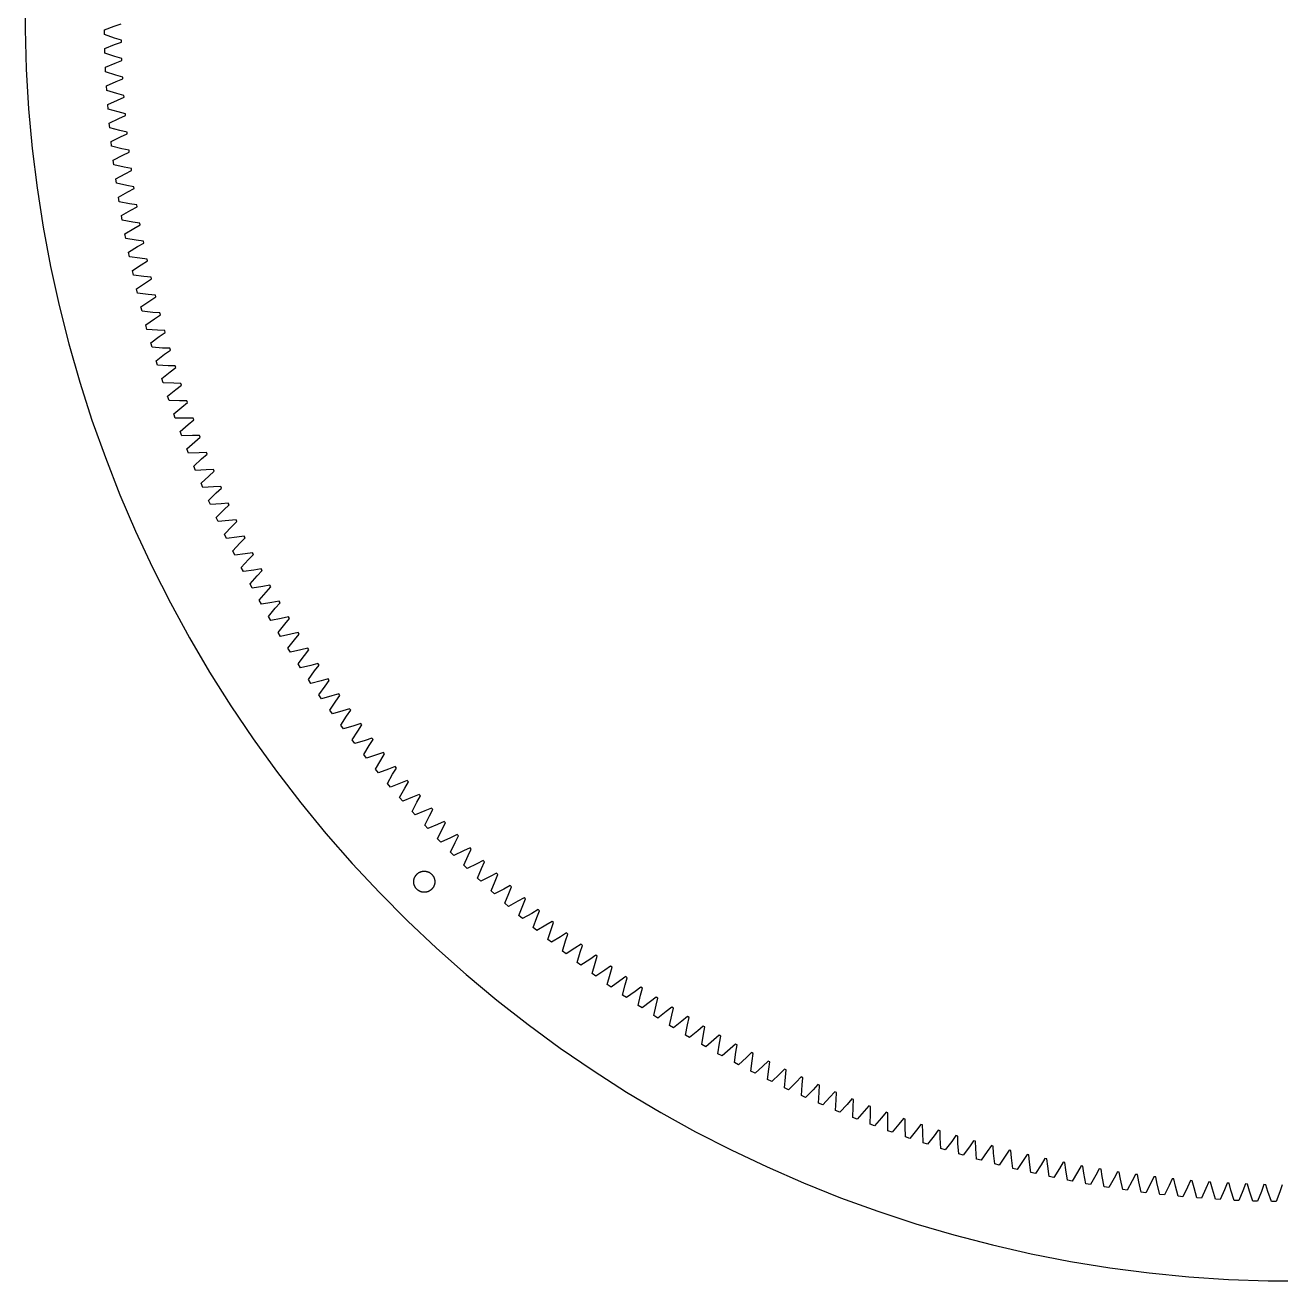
# Model space of a CAD drawing. Header units: metres. Extents: x -240 to 240, y -240 to 240.
# Drawn here: x -240 to -2.2, y -240 to -2.2 of the extents above; entities that cross this region are included whole.
import ezdxf

# ---------------------------------------------------------------- set-up
doc = ezdxf.new("R2010")
doc.units = ezdxf.units.M

msp = doc.modelspace()

# ---------------------------------------------------------------- linework, layer by layer
for p, q in [((-239.961, 4.56647), (-239.986, -2.97313)), ((-224.984, -3.09451), (-223.109, -2.37686)), ((-223.109, -2.37686), (-221.817, -1.91997)), ((-239.986, -2.97313), (-239.775, -10.5098)), ((-224.97, -3.97388), (-224.984, -3.09451)), ((-223.074, -4.63229), (-224.97, -3.97388)), ((-221.755, -5.05247), (-223.074, -4.63229)), ((-224.907, -6.62801), (-223.044, -5.88103)), ((-224.88, -7.50705), (-224.907, -6.62801)), ((-223.044, -5.88103), (-221.745, -5.39859)), ((-221.745, -5.39859), (-221.755, -5.05247)), ((-222.973, -8.13562), (-224.88, -7.50705)), ((-224.775, -10.1599), (-222.924, -9.38373)), ((-221.657, -8.53235), (-222.973, -8.13562)), ((-222.924, -9.38373), (-221.647, -8.88646)), ((-221.647, -8.88646), (-221.657, -8.53235)), ((-239.775, -10.5098), (-239.326, -18.0361)), ((-224.734, -11.0384), (-224.775, -10.1599)), ((-222.818, -11.6369), (-224.734, -11.0384)), ((-221.487, -12.0155), (-222.818, -11.6369)), ((-224.588, -13.6893), (-222.749, -12.8841)), ((-224.533, -14.567), (-224.588, -13.6893)), ((-222.749, -12.8841), (-221.466, -12.3611)), ((-221.466, -12.3611), (-221.487, -12.0155)), ((-222.608, -15.1354), (-224.533, -14.567)), ((-224.345, -17.2153), (-222.52, -16.3813)), ((-221.28, -15.4906), (-222.608, -15.1354)), ((-222.52, -16.3813), (-221.259, -15.8442)), ((-221.259, -15.8442), (-221.28, -15.4906)), ((-239.326, -18.0361), (-238.642, -25.5447)), ((-224.276, -18.092), (-224.345, -17.2153)), ((-222.343, -18.6301), (-224.276, -18.092)), ((-221, -18.9666), (-222.343, -18.6301)), ((-220.969, -19.3115), (-221, -18.9666)), ((-224.047, -20.737), (-222.235, -19.8745)), ((-223.965, -21.6126), (-224.047, -20.737)), ((-222.235, -19.8745), (-220.969, -19.3115)), ((-222.023, -22.1202), (-223.965, -21.6126)), ((-223.694, -24.2536), (-221.895, -23.3627)), ((-220.684, -22.4335), (-222.023, -22.1202)), ((-221.895, -23.3627), (-220.652, -22.7863)), ((-220.652, -22.7863), (-220.684, -22.4335)), ((-238.642, -25.5447), (-237.721, -33.028)), ((-223.597, -25.1278), (-223.694, -24.2536)), ((-221.648, -25.6048), (-223.597, -25.1278)), ((-220.296, -25.8991), (-221.648, -25.6048)), ((-220.253, -26.2427), (-220.296, -25.8991)), ((-223.285, -27.7643), (-221.501, -26.8452)), ((-223.175, -28.6368), (-223.285, -27.7643)), ((-221.501, -26.8452), (-220.253, -26.2427)), ((-221.218, -29.0832), (-223.175, -28.6368)), ((-222.822, -31.268), (-221.052, -30.3211)), ((-219.871, -29.3543), (-221.218, -29.0832)), ((-221.052, -30.3211), (-219.827, -29.7059)), ((-219.827, -29.7059), (-219.871, -29.3543)), ((-237.721, -33.028), (-236.567, -40.4787)), ((-222.698, -32.1387), (-222.822, -31.268)), ((-220.734, -32.5543), (-222.698, -32.1387)), ((-219.373, -32.8059), (-220.734, -32.5543)), ((-220.548, -33.7895), (-219.32, -33.1481)), ((-219.32, -33.1481), (-219.373, -32.8059)), ((-222.303, -34.7641), (-220.548, -33.7895)), ((-222.165, -35.6328), (-222.303, -34.7641)), ((-220.196, -36.0174), (-222.165, -35.6328)), ((-221.73, -38.2516), (-219.99, -37.2496)), ((-218.84, -36.2461), (-220.196, -36.0174)), ((-219.99, -37.2496), (-218.786, -36.5962)), ((-218.786, -36.5962), (-218.84, -36.2461)), ((-221.578, -39.118), (-221.73, -38.2516)), ((-219.603, -39.4717), (-221.578, -39.118)), ((-218.235, -39.6804), (-219.603, -39.4717)), ((-219.378, -40.7004), (-218.171, -40.0208)), ((-218.171, -40.0208), (-218.235, -39.6804)), ((-236.567, -40.4787), (-235.179, -47.8895)), ((-221.101, -41.7297), (-219.378, -40.7004)), ((-220.937, -42.5936), (-221.101, -41.7297)), ((-218.956, -42.9162), (-220.937, -42.5936)), ((-220.419, -45.1974), (-218.712, -44.1413)), ((-217.594, -43.1022), (-218.956, -42.9162)), ((-218.712, -44.1413), (-217.528, -43.4504)), ((-217.528, -43.4504), (-217.594, -43.1022)), ((-220.24, -46.0586), (-220.419, -45.1974)), ((-218.254, -46.3501), (-220.24, -46.0586)), ((-216.881, -46.5158), (-218.254, -46.3501)), ((-217.992, -47.5712), (-216.806, -46.8539)), ((-216.806, -46.8539), (-216.881, -46.5158)), ((-235.179, -47.8895), (-233.558, -55.253)), ((-219.682, -48.654), (-217.992, -47.5712)), ((-219.49, -49.5123), (-219.682, -48.654)), ((-217.499, -49.7726), (-219.49, -49.5123)), ((-216.132, -49.9157), (-217.499, -49.7726)), ((-216.056, -50.2617), (-216.132, -49.9157)), ((-218.89, -52.0986), (-217.217, -50.9894)), ((-218.685, -52.9538), (-218.89, -52.0986)), ((-217.217, -50.9894), (-216.056, -50.2617)), ((-216.691, -53.1827), (-218.685, -52.9538)), ((-218.045, -55.5304), (-216.39, -54.395)), ((-215.312, -53.3052), (-216.691, -53.1827)), ((-216.39, -54.395), (-215.227, -53.6409)), ((-215.227, -53.6409), (-215.312, -53.3052)), ((-233.558, -55.253), (-231.707, -62.562)), ((-217.826, -56.3822), (-218.045, -55.5304)), ((-215.829, -56.5798), (-217.826, -56.3822)), ((-214.458, -56.6799), (-215.829, -56.5798)), ((-215.509, -57.7872), (-214.371, -57.0233)), ((-214.371, -57.0233), (-214.458, -56.6799)), ((-217.146, -58.9484), (-215.509, -57.7872)), ((-216.914, -59.7968), (-217.146, -58.9484)), ((-214.913, -59.9629), (-216.914, -59.7968)), ((-216.193, -62.352), (-214.574, -61.1651)), ((-213.532, -60.0421), (-214.913, -59.9629)), ((-214.574, -61.1651), (-213.436, -60.3749)), ((-213.436, -60.3749), (-213.532, -60.0421)), ((-231.707, -62.562), (-229.628, -69.8092)), ((-215.948, -63.1965), (-216.193, -62.352)), ((-213.945, -63.3312), (-215.948, -63.1965)), ((-212.572, -63.3883), (-213.945, -63.3312)), ((-213.587, -64.528), (-212.474, -63.7288)), ((-212.474, -63.7288), (-212.572, -63.3883)), ((-215.187, -65.7401), (-213.587, -64.528)), ((-214.928, -66.5807), (-215.187, -65.7401)), ((-212.924, -66.6839), (-214.928, -66.5807)), ((-214.128, -69.112), (-212.547, -67.8749)), ((-211.541, -66.7196), (-212.924, -66.6839)), ((-212.547, -67.8749), (-211.435, -67.0493)), ((-211.435, -67.0493), (-211.541, -66.7196)), ((-229.628, -69.8092), (-227.322, -76.9875)), ((-213.856, -69.9484), (-214.128, -69.112)), ((-211.85, -70.0202), (-213.856, -69.9484)), ((-213.016, -72.4668), (-211.455, -71.205)), ((-210.476, -70.034), (-211.85, -70.0202)), ((-211.455, -71.205), (-210.367, -70.3713)), ((-210.367, -70.3713), (-210.476, -70.034)), ((-212.731, -73.2989), (-213.016, -72.4668)), ((-210.724, -73.3391), (-212.731, -73.2989)), ((-209.34, -73.3313), (-210.724, -73.3391)), ((-210.31, -74.5176), (-209.224, -73.6575)), ((-209.224, -73.6575), (-209.34, -73.3313)), ((-211.851, -75.8038), (-210.31, -74.5176)), ((-211.553, -76.6313), (-211.851, -75.8038)), ((-227.322, -76.9875), (-224.792, -84.0899)), ((-209.546, -76.64), (-211.553, -76.6313)), ((-210.635, -79.1221), (-209.114, -77.8119)), ((-208.172, -76.6107), (-209.546, -76.64)), ((-209.114, -77.8119), (-208.053, -76.9444)), ((-208.053, -76.9444), (-208.172, -76.6107)), ((-210.324, -79.9447), (-210.635, -79.1221)), ((-208.317, -79.922), (-210.324, -79.9447)), ((-206.934, -79.8707), (-208.317, -79.922)), ((-207.866, -81.0869), (-206.807, -80.1931)), ((-206.807, -80.1931), (-206.934, -79.8707)), ((-209.366, -82.4208), (-207.866, -81.0869)), ((-209.042, -83.2385), (-209.366, -82.4208)), ((-207.036, -83.1842), (-209.042, -83.2385)), ((-205.663, -83.1117), (-207.036, -83.1842)), ((-205.534, -83.4415), (-205.663, -83.1117)), ((-224.792, -84.0899), (-222.039, -91.1093)), ((-208.045, -85.6992), (-206.567, -84.3419)), ((-206.567, -84.3419), (-205.534, -83.4415)), ((-207.709, -86.5117), (-208.045, -85.6992)), ((-205.703, -86.4259), (-207.709, -86.5117)), ((-206.674, -88.9565), (-205.216, -87.5761)), ((-204.323, -86.3312), (-205.703, -86.4259)), ((-205.216, -87.5761), (-204.186, -86.6494)), ((-204.186, -86.6494), (-204.323, -86.3312)), ((-206.324, -89.7636), (-206.674, -88.9565)), ((-204.32, -89.6463), (-206.324, -89.7636)), ((-202.951, -89.5307), (-204.32, -89.6463)), ((-203.815, -90.7887), (-202.811, -89.8563)), ((-202.811, -89.8563), (-202.951, -89.5307)), ((-222.039, -91.1093), (-219.068, -98.0387)), ((-205.251, -92.1918), (-203.815, -90.7887)), ((-204.889, -92.9933), (-205.251, -92.1918)), ((-201.51, -92.7066), (-202.887, -92.8446)), ((-201.364, -93.0203), (-201.51, -92.7066)), ((-202.887, -92.8446), (-204.889, -92.9933)), ((-203.777, -95.4043), (-202.364, -93.9789)), ((-202.364, -93.9789), (-201.364, -93.0203)), ((-203.403, -96.2001), (-203.777, -95.4043)), ((-201.404, -96.0199), (-203.403, -96.2001)), ((-202.254, -98.5934), (-200.863, -97.1459)), ((-200.038, -95.8614), (-201.404, -96.0199)), ((-200.863, -97.1459), (-199.889, -96.1824)), ((-199.889, -96.1824), (-200.038, -95.8614)), ((-219.068, -98.0387), (-215.88, -104.871)), ((-201.867, -99.3832), (-202.254, -98.5934)), ((-199.871, -99.1716), (-201.867, -99.3832)), ((-198.499, -98.9904), (-199.871, -99.1716)), ((-199.312, -100.289), (-198.343, -99.2994)), ((-198.343, -99.2994), (-198.499, -98.9904)), ((-200.68, -101.758), (-199.312, -100.289)), ((-200.281, -102.542), (-200.68, -101.758)), ((-196.929, -102.097), (-198.288, -102.299)), ((-196.769, -102.414), (-196.929, -102.097)), ((-198.288, -102.299), (-200.281, -102.542)), ((-199.057, -104.898), (-197.713, -103.407)), ((-197.713, -103.407), (-196.769, -102.414)), ((-215.88, -104.871), (-212.48, -111.601)), ((-198.645, -105.675), (-199.057, -104.898)), ((-196.657, -105.401), (-198.645, -105.675)), ((-197.385, -108.011), (-196.064, -106.5)), ((-195.292, -105.177), (-196.657, -105.401)), ((-196.064, -106.5), (-195.126, -105.481)), ((-195.126, -105.481), (-195.292, -105.177)), ((-196.961, -108.782), (-197.385, -108.011)), ((-194.977, -108.477), (-196.961, -108.782)), ((-193.625, -108.233), (-194.977, -108.477)), ((-194.367, -109.566), (-193.455, -108.544)), ((-193.455, -108.544), (-193.625, -108.233)), ((-212.48, -111.601), (-208.869, -118.22)), ((-195.664, -111.098), (-194.367, -109.566)), ((-195.228, -111.862), (-195.664, -111.098)), ((-193.249, -111.526), (-195.228, -111.862)), ((-191.892, -111.259), (-193.249, -111.526)), ((-192.622, -112.606), (-191.716, -111.558)), ((-191.716, -111.558), (-191.892, -111.259)), ((-193.895, -114.158), (-192.622, -112.606)), ((-193.447, -114.915), (-193.895, -114.158)), ((-191.474, -114.548), (-193.447, -114.915)), ((-192.078, -117.19), (-190.829, -115.618)), ((-190.129, -114.261), (-191.474, -114.548)), ((-190.829, -115.618), (-189.95, -114.567)), ((-189.95, -114.567), (-190.129, -114.261)), ((-208.869, -118.22), (-205.053, -124.722)), ((-191.618, -117.939), (-192.078, -117.19)), ((-189.651, -117.541), (-191.618, -117.939)), ((-190.213, -120.192), (-188.99, -118.601)), ((-188.302, -117.231), (-189.651, -117.541)), ((-188.99, -118.601), (-188.118, -117.524)), ((-188.118, -117.524), (-188.302, -117.231)), ((-189.742, -120.935), (-190.213, -120.192)), ((-187.781, -120.505), (-189.742, -120.935)), ((-186.447, -120.177), (-187.781, -120.505)), ((-187.104, -121.555), (-186.258, -120.477)), ((-186.258, -120.477), (-186.447, -120.177)), ((-188.302, -123.165), (-187.104, -121.555)), ((-187.819, -123.9), (-188.302, -123.165)), ((-185.865, -123.44), (-187.819, -123.9)), ((-184.527, -123.088), (-185.865, -123.44)), ((-185.171, -124.479), (-184.333, -123.375)), ((-184.333, -123.375), (-184.527, -123.088)), ((-205.053, -124.722), (-201.034, -131.102)), ((-186.344, -126.108), (-185.171, -124.479)), ((-182.58, -125.974), (-183.903, -126.344)), ((-182.382, -126.268), (-182.58, -125.974)), ((-185.85, -126.835), (-186.344, -126.108)), ((-183.903, -126.344), (-185.85, -126.835)), ((-184.34, -129.019), (-183.193, -127.372)), ((-183.193, -127.372), (-182.382, -126.268)), ((-183.834, -129.739), (-184.34, -129.019)), ((-181.896, -129.217), (-183.834, -129.739)), ((-182.291, -131.899), (-181.17, -130.234)), ((-180.57, -128.824), (-181.896, -129.217)), ((-181.17, -130.234), (-180.367, -129.105)), ((-180.367, -129.105), (-180.57, -128.824)), ((-201.034, -131.102), (-196.817, -137.351)), ((-181.774, -132.61), (-182.291, -131.899)), ((-179.844, -132.058), (-181.774, -132.61)), ((-180.197, -134.746), (-179.102, -133.063)), ((-178.533, -131.647), (-179.844, -132.058)), ((-179.102, -133.063), (-178.325, -131.934)), ((-178.325, -131.934), (-178.533, -131.647)), ((-179.669, -135.449), (-180.197, -134.746)), ((-177.748, -134.867), (-179.669, -135.449)), ((-176.434, -134.432), (-177.748, -134.867)), ((-176.99, -135.86), (-176.223, -134.706)), ((-176.223, -134.706), (-176.434, -134.432)), ((-196.817, -137.351), (-192.406, -143.466)), ((-178.058, -137.559), (-176.99, -135.86)), ((-177.519, -138.254), (-178.058, -137.559)), ((-175.607, -137.642), (-177.519, -138.254)), ((-174.309, -137.19), (-175.607, -137.642)), ((-174.834, -138.623), (-174.093, -137.47)), ((-174.093, -137.47), (-174.309, -137.19)), ((-175.875, -140.339), (-174.834, -138.623)), ((-172.124, -139.908), (-173.424, -140.384)), ((-172.635, -141.352), (-171.904, -140.175)), ((-171.904, -140.175), (-172.124, -139.908)), ((-175.325, -141.026), (-175.875, -140.339)), ((-173.424, -140.384), (-175.325, -141.026)), ((-173.649, -143.084), (-172.635, -141.352)), ((-169.914, -142.597), (-171.197, -143.09)), ((-169.689, -142.871), (-169.914, -142.597)), ((-192.406, -143.466), (-187.804, -149.439)), ((-173.089, -143.762), (-173.649, -143.084)), ((-171.197, -143.09), (-173.089, -143.762)), ((-171.38, -145.794), (-170.393, -144.047)), ((-170.393, -144.047), (-169.689, -142.871)), ((-170.809, -146.463), (-171.38, -145.794)), ((-168.928, -145.762), (-170.809, -146.463)), ((-169.069, -148.468), (-168.11, -146.705)), ((-167.645, -145.245), (-168.928, -145.762)), ((-168.11, -146.705), (-167.417, -145.506)), ((-167.417, -145.506), (-167.645, -145.245)), ((-187.804, -149.439), (-183.018, -155.264)), ((-168.488, -149.128), (-169.069, -148.468)), ((-166.618, -148.397), (-168.488, -149.128)), ((-166.716, -151.106), (-165.785, -149.328)), ((-165.351, -147.864), (-166.618, -148.397)), ((-165.785, -149.328), (-165.118, -148.131)), ((-165.118, -148.131), (-165.351, -147.864)), ((-166.124, -151.756), (-166.716, -151.106)), ((-164.267, -150.996), (-166.124, -151.756)), ((-164.322, -153.706), (-163.419, -151.913)), ((-163, -150.439), (-164.267, -150.996)), ((-163.419, -151.913), (-162.764, -150.692)), ((-162.764, -150.692), (-163, -150.439)), ((-163.72, -154.347), (-164.322, -153.706)), ((-161.875, -153.558), (-163.72, -154.347)), ((-161.888, -156.268), (-161.012, -154.461)), ((-160.625, -152.985), (-161.875, -153.558)), ((-161.012, -154.461), (-160.383, -153.244)), ((-160.383, -153.244), (-160.625, -152.985)), ((-183.018, -155.264), (-178.05, -160.936)), ((-161.276, -156.899), (-161.888, -156.268)), ((-159.443, -156.081), (-161.276, -156.899)), ((-158.194, -155.485), (-159.443, -156.081)), ((-158.566, -156.971), (-157.95, -155.731)), ((-157.95, -155.731), (-158.194, -155.485)), ((-159.413, -158.791), (-158.566, -156.971)), ((-158.791, -159.413), (-159.413, -158.791)), ((-156.971, -158.566), (-158.791, -159.413)), ((-155.74, -157.955), (-156.971, -158.566)), ((-156.081, -159.443), (-155.491, -158.206)), ((-155.491, -158.206), (-155.74, -157.955)), ((-178.05, -160.936), (-172.907, -166.449)), ((-156.899, -161.276), (-156.081, -159.443)), ((-156.268, -161.888), (-156.899, -161.276)), ((-154.461, -161.012), (-156.268, -161.888)), ((-153.232, -160.377), (-154.461, -161.012)), ((-153.558, -161.875), (-152.98, -160.615)), ((-152.98, -160.615), (-153.232, -160.377)), ((-166.378, -164.089), (-166.367, -164.028)), ((-166.367, -164.028), (-166.354, -163.966)), ((-166.354, -163.966), (-166.339, -163.905)), ((-166.339, -163.905), (-166.323, -163.844)), ((-166.323, -163.844), (-166.304, -163.784)), ((-166.304, -163.784), (-166.284, -163.725)), ((-166.284, -163.725), (-166.262, -163.666)), ((-166.262, -163.666), (-166.238, -163.608)), ((-166.238, -163.608), (-166.212, -163.551)), ((-166.212, -163.551), (-166.184, -163.494)), ((-166.184, -163.494), (-166.155, -163.439)), ((-166.155, -163.439), (-166.124, -163.384)), ((-166.124, -163.384), (-166.091, -163.331)), ((-166.091, -163.331), (-166.056, -163.278)), ((-166.056, -163.278), (-166.02, -163.227)), ((-166.02, -163.227), (-165.983, -163.177)), ((-165.983, -163.177), (-165.943, -163.127)), ((-165.943, -163.127), (-165.903, -163.08)), ((-165.903, -163.08), (-165.86, -163.033)), ((-165.86, -163.033), (-165.817, -162.988)), ((-165.817, -162.988), (-165.771, -162.944)), ((-165.771, -162.944), (-165.725, -162.902)), ((-165.725, -162.902), (-165.677, -162.861)), ((-165.677, -162.861), (-165.628, -162.822)), ((-165.628, -162.822), (-165.578, -162.784)), ((-165.578, -162.784), (-165.526, -162.748)), ((-165.526, -162.748), (-165.474, -162.714)), ((-165.474, -162.714), (-165.42, -162.681)), ((-165.42, -162.681), (-165.366, -162.65)), ((-165.366, -162.65), (-165.31, -162.62)), ((-165.31, -162.62), (-165.254, -162.593)), ((-165.254, -162.593), (-165.197, -162.567)), ((-165.197, -162.567), (-165.139, -162.543)), ((-165.139, -162.543), (-165.08, -162.521)), ((-165.08, -162.521), (-165.02, -162.5)), ((-165.02, -162.5), (-164.96, -162.482)), ((-164.96, -162.482), (-164.9, -162.465)), ((-164.9, -162.465), (-164.839, -162.451)), ((-164.839, -162.451), (-164.777, -162.438)), ((-164.777, -162.438), (-164.715, -162.427)), ((-164.715, -162.427), (-164.653, -162.418)), ((-164.653, -162.418), (-164.591, -162.411)), ((-164.591, -162.411), (-164.528, -162.406)), ((-164.528, -162.406), (-164.465, -162.403)), ((-164.465, -162.403), (-164.402, -162.402)), ((-164.402, -162.402), (-164.34, -162.403)), ((-164.34, -162.403), (-164.277, -162.406)), ((-164.277, -162.406), (-164.214, -162.411)), ((-164.214, -162.411), (-164.152, -162.418)), ((-164.152, -162.418), (-164.089, -162.427)), ((-164.089, -162.427), (-164.028, -162.438)), ((-164.028, -162.438), (-163.966, -162.451)), ((-163.966, -162.451), (-163.905, -162.465)), ((-163.905, -162.465), (-163.844, -162.482)), ((-163.844, -162.482), (-163.784, -162.5)), ((-163.784, -162.5), (-163.725, -162.521)), ((-163.725, -162.521), (-163.666, -162.543)), ((-163.666, -162.543), (-163.608, -162.567)), ((-163.608, -162.567), (-163.551, -162.593)), ((-163.551, -162.593), (-163.494, -162.62)), ((-163.494, -162.62), (-163.439, -162.65)), ((-163.439, -162.65), (-163.384, -162.681)), ((-163.384, -162.681), (-163.331, -162.714)), ((-163.331, -162.714), (-163.278, -162.748)), ((-163.278, -162.748), (-163.227, -162.784)), ((-163.227, -162.784), (-163.177, -162.822)), ((-163.177, -162.822), (-163.127, -162.861)), ((-163.127, -162.861), (-163.08, -162.902)), ((-163.08, -162.902), (-163.033, -162.944)), ((-163.033, -162.944), (-162.988, -162.988)), ((-162.988, -162.988), (-162.944, -163.033)), ((-162.944, -163.033), (-162.902, -163.08)), ((-162.902, -163.08), (-162.861, -163.127)), ((-162.861, -163.127), (-162.822, -163.177)), ((-162.822, -163.177), (-162.784, -163.227)), ((-162.784, -163.227), (-162.748, -163.278)), ((-162.748, -163.278), (-162.714, -163.331)), ((-162.714, -163.331), (-162.681, -163.384)), ((-162.681, -163.384), (-162.65, -163.439)), ((-162.65, -163.439), (-162.62, -163.494)), ((-162.62, -163.494), (-162.593, -163.551)), ((-162.593, -163.551), (-162.567, -163.608)), ((-162.567, -163.608), (-162.543, -163.666)), ((-162.543, -163.666), (-162.521, -163.725)), ((-162.521, -163.725), (-162.5, -163.784)), ((-162.5, -163.784), (-162.482, -163.844)), ((-162.482, -163.844), (-162.465, -163.905)), ((-162.465, -163.905), (-162.451, -163.966)), ((-162.451, -163.966), (-162.438, -164.028)), ((-162.438, -164.028), (-162.427, -164.089)), ((-154.347, -163.72), (-153.558, -161.875)), ((-153.706, -164.322), (-154.347, -163.72)), ((-151.913, -163.419), (-153.706, -164.322)), ((-150.702, -162.769), (-151.913, -163.419)), ((-150.996, -164.267), (-150.445, -163.012)), ((-150.445, -163.012), (-150.702, -162.769)), ((-172.907, -166.449), (-167.594, -171.798)), ((-166.402, -164.402), (-166.401, -164.34)), ((-166.401, -164.465), (-166.402, -164.402)), ((-166.401, -164.34), (-166.398, -164.277)), ((-166.398, -164.528), (-166.401, -164.465)), ((-166.398, -164.277), (-166.393, -164.214)), ((-166.393, -164.591), (-166.398, -164.528)), ((-166.393, -164.214), (-166.387, -164.152)), ((-166.387, -164.653), (-166.393, -164.591)), ((-166.387, -164.152), (-166.378, -164.089)), ((-166.378, -164.715), (-166.387, -164.653)), ((-166.367, -164.777), (-166.378, -164.715)), ((-166.354, -164.839), (-166.367, -164.777)), ((-166.339, -164.9), (-166.354, -164.839)), ((-166.323, -164.96), (-166.339, -164.9)), ((-166.304, -165.02), (-166.323, -164.96)), ((-166.284, -165.08), (-166.304, -165.02)), ((-166.262, -165.139), (-166.284, -165.08)), ((-166.238, -165.197), (-166.262, -165.139)), ((-166.212, -165.254), (-166.238, -165.197)), ((-166.184, -165.31), (-166.212, -165.254)), ((-166.155, -165.366), (-166.184, -165.31)), ((-166.124, -165.42), (-166.155, -165.366)), ((-166.091, -165.474), (-166.124, -165.42)), ((-166.056, -165.526), (-166.091, -165.474)), ((-166.02, -165.578), (-166.056, -165.526)), ((-165.983, -165.628), (-166.02, -165.578)), ((-165.943, -165.677), (-165.983, -165.628)), ((-165.903, -165.725), (-165.943, -165.677)), ((-165.86, -165.771), (-165.903, -165.725)), ((-165.817, -165.817), (-165.86, -165.771)), ((-165.771, -165.86), (-165.817, -165.817)), ((-165.725, -165.903), (-165.771, -165.86)), ((-165.677, -165.943), (-165.725, -165.903)), ((-165.628, -165.983), (-165.677, -165.943)), ((-165.578, -166.02), (-165.628, -165.983)), ((-165.526, -166.056), (-165.578, -166.02)), ((-165.474, -166.091), (-165.526, -166.056)), ((-165.42, -166.124), (-165.474, -166.091)), ((-165.366, -166.155), (-165.42, -166.124)), ((-165.31, -166.184), (-165.366, -166.155)), ((-165.254, -166.212), (-165.31, -166.184)), ((-165.197, -166.238), (-165.254, -166.212)), ((-165.139, -166.262), (-165.197, -166.238)), ((-165.08, -166.284), (-165.139, -166.262)), ((-165.02, -166.304), (-165.08, -166.284)), ((-164.96, -166.323), (-165.02, -166.304)), ((-164.9, -166.339), (-164.96, -166.323)), ((-164.839, -166.354), (-164.9, -166.339)), ((-164.777, -166.367), (-164.839, -166.354)), ((-164.715, -166.378), (-164.777, -166.367)), ((-164.653, -166.387), (-164.715, -166.378)), ((-164.591, -166.393), (-164.653, -166.387)), ((-164.528, -166.398), (-164.591, -166.393)), ((-164.465, -166.401), (-164.528, -166.398)), ((-164.402, -166.402), (-164.465, -166.401)), ((-164.34, -166.401), (-164.402, -166.402)), ((-164.277, -166.398), (-164.34, -166.401)), ((-164.214, -166.393), (-164.277, -166.398)), ((-164.152, -166.387), (-164.214, -166.393)), ((-164.089, -166.378), (-164.152, -166.387)), ((-164.028, -166.367), (-164.089, -166.378)), ((-163.966, -166.354), (-164.028, -166.367)), ((-163.905, -166.339), (-163.966, -166.354)), ((-163.844, -166.323), (-163.905, -166.339)), ((-163.784, -166.304), (-163.844, -166.323)), ((-163.725, -166.284), (-163.784, -166.304)), ((-163.666, -166.262), (-163.725, -166.284)), ((-163.608, -166.238), (-163.666, -166.262)), ((-163.551, -166.212), (-163.608, -166.238)), ((-163.494, -166.184), (-163.551, -166.212)), ((-163.439, -166.155), (-163.494, -166.184)), ((-163.384, -166.124), (-163.439, -166.155)), ((-163.331, -166.091), (-163.384, -166.124)), ((-163.278, -166.056), (-163.331, -166.091)), ((-163.227, -166.02), (-163.278, -166.056)), ((-163.177, -165.983), (-163.227, -166.02)), ((-163.127, -165.943), (-163.177, -165.983)), ((-163.08, -165.903), (-163.127, -165.943)), ((-163.033, -165.86), (-163.08, -165.903)), ((-162.988, -165.817), (-163.033, -165.86)), ((-162.944, -165.771), (-162.988, -165.817)), ((-162.902, -165.725), (-162.944, -165.771)), ((-162.861, -165.677), (-162.902, -165.725)), ((-162.822, -165.628), (-162.861, -165.677)), ((-162.784, -165.578), (-162.822, -165.628)), ((-162.748, -165.526), (-162.784, -165.578)), ((-162.714, -165.474), (-162.748, -165.526)), ((-162.681, -165.42), (-162.714, -165.474)), ((-162.65, -165.366), (-162.681, -165.42)), ((-162.62, -165.31), (-162.65, -165.366)), ((-162.593, -165.254), (-162.62, -165.31)), ((-162.567, -165.197), (-162.593, -165.254)), ((-162.543, -165.139), (-162.567, -165.197)), ((-162.521, -165.08), (-162.543, -165.139)), ((-162.5, -165.02), (-162.521, -165.08)), ((-162.482, -164.96), (-162.5, -165.02)), ((-162.465, -164.9), (-162.482, -164.96)), ((-162.451, -164.839), (-162.465, -164.9)), ((-162.438, -164.777), (-162.451, -164.839)), ((-162.427, -164.715), (-162.438, -164.777)), ((-162.427, -164.089), (-162.418, -164.152)), ((-162.418, -164.653), (-162.427, -164.715)), ((-162.418, -164.152), (-162.411, -164.214)), ((-162.411, -164.591), (-162.418, -164.653)), ((-162.411, -164.214), (-162.406, -164.277)), ((-162.406, -164.528), (-162.411, -164.591)), ((-162.406, -164.277), (-162.403, -164.34)), ((-162.403, -164.465), (-162.406, -164.528)), ((-162.403, -164.34), (-162.402, -164.402)), ((-162.402, -164.402), (-162.403, -164.465)), ((-151.756, -166.124), (-150.996, -164.267)), ((-151.106, -166.716), (-151.756, -166.124)), ((-149.328, -165.785), (-151.106, -166.716)), ((-148.119, -165.111), (-149.328, -165.785)), ((-148.397, -166.618), (-147.86, -165.341)), ((-147.86, -165.341), (-148.119, -165.111)), ((-149.128, -168.488), (-148.397, -166.618)), ((-148.468, -169.069), (-149.128, -168.488)), ((-146.705, -168.11), (-148.468, -169.069)), ((-145.515, -167.422), (-146.705, -168.11)), ((-145.762, -168.928), (-145.25, -167.657)), ((-145.25, -167.657), (-145.515, -167.422)), ((-146.463, -170.809), (-145.762, -168.928)), ((-145.794, -171.38), (-146.463, -170.809)), ((-144.047, -170.393), (-145.794, -171.38)), ((-142.859, -169.682), (-144.047, -170.393)), ((-143.762, -173.089), (-143.09, -171.197)), ((-143.09, -171.197), (-142.593, -169.904)), ((-142.593, -169.904), (-142.859, -169.682)), ((-167.594, -171.798), (-162.115, -176.978)), ((-143.084, -173.649), (-143.762, -173.089)), ((-141.352, -172.635), (-143.084, -173.649)), ((-140.184, -171.91), (-141.352, -172.635)), ((-141.026, -175.325), (-140.384, -173.424)), ((-140.384, -173.424), (-139.912, -172.137)), ((-139.912, -172.137), (-140.184, -171.91)), ((-140.339, -175.875), (-141.026, -175.325)), ((-138.623, -174.834), (-140.339, -175.875)), ((-137.459, -174.086), (-138.623, -174.834)), ((-138.254, -177.519), (-137.642, -175.607)), ((-137.642, -175.607), (-137.186, -174.299)), ((-137.186, -174.299), (-137.459, -174.086)), ((-162.115, -176.978), (-156.476, -181.983)), ((-137.559, -178.058), (-138.254, -177.519)), ((-135.86, -176.99), (-137.559, -178.058)), ((-134.715, -176.229), (-135.86, -176.99)), ((-135.449, -179.669), (-134.867, -177.748)), ((-134.867, -177.748), (-134.436, -176.447)), ((-134.436, -176.447), (-134.715, -176.229)), ((-131.923, -178.318), (-133.063, -179.102)), ((-131.644, -178.522), (-131.923, -178.318)), ((-134.746, -180.197), (-135.449, -179.669)), ((-133.063, -179.102), (-134.746, -180.197)), ((-132.61, -181.774), (-132.058, -179.844)), ((-132.058, -179.844), (-131.644, -178.522)), ((-129.113, -180.373), (-130.234, -181.17)), ((-129.217, -181.896), (-128.828, -180.582)), ((-128.828, -180.582), (-129.113, -180.373)), ((-156.476, -181.983), (-150.682, -186.808)), ((-131.899, -182.291), (-132.61, -181.774)), ((-130.234, -181.17), (-131.899, -182.291)), ((-129.739, -183.835), (-129.217, -181.896)), ((-126.257, -182.374), (-127.372, -183.193)), ((-126.344, -183.903), (-125.971, -182.569)), ((-125.971, -182.569), (-126.257, -182.374)), ((-129.019, -184.34), (-129.739, -183.835)), ((-127.372, -183.193), (-129.019, -184.34)), ((-126.835, -185.85), (-126.344, -183.903)), ((-124.479, -185.171), (-126.108, -186.344)), ((-123.384, -184.34), (-124.479, -185.171)), ((-123.44, -185.865), (-123.092, -184.54)), ((-123.092, -184.54), (-123.384, -184.34)), ((-150.682, -186.808), (-144.74, -191.449)), ((-126.108, -186.344), (-126.835, -185.85)), ((-123.9, -187.819), (-123.44, -185.865)), ((-123.165, -188.302), (-123.9, -187.819)), ((-121.555, -187.104), (-123.165, -188.302)), ((-120.466, -186.249), (-121.555, -187.104)), ((-120.935, -189.742), (-120.505, -187.781)), ((-120.505, -187.781), (-120.174, -186.436)), ((-120.174, -186.436), (-120.466, -186.249)), ((-120.192, -190.213), (-120.935, -189.742)), ((-118.601, -188.99), (-120.192, -190.213)), ((-117.533, -188.124), (-118.601, -188.99)), ((-117.939, -191.618), (-117.541, -189.651)), ((-117.541, -189.651), (-117.235, -188.315)), ((-117.235, -188.315), (-117.533, -188.124)), ((-114.556, -189.941), (-115.618, -190.829)), ((-114.259, -190.119), (-114.556, -189.941)), ((-114.548, -191.474), (-114.259, -190.119)), ((-144.74, -191.449), (-138.655, -195.901)), ((-117.19, -192.078), (-117.939, -191.618)), ((-115.618, -190.829), (-117.19, -192.078)), ((-114.915, -193.447), (-114.548, -191.474)), ((-111.566, -191.723), (-112.606, -192.622)), ((-111.262, -191.905), (-111.566, -191.723)), ((-111.526, -193.249), (-111.262, -191.905)), ((-114.158, -193.895), (-114.915, -193.447)), ((-112.606, -192.622), (-114.158, -193.895)), ((-111.862, -195.228), (-111.526, -193.249)), ((-109.567, -194.367), (-111.098, -195.664)), ((-108.534, -193.446), (-109.567, -194.367)), ((-108.782, -196.961), (-108.477, -194.977)), ((-108.231, -193.614), (-108.534, -193.446)), ((-108.477, -194.977), (-108.231, -193.614)), ((-138.655, -195.901), (-132.433, -200.159)), ((-111.098, -195.664), (-111.862, -195.228)), ((-108.011, -197.385), (-108.782, -196.961)), ((-106.5, -196.064), (-108.011, -197.385)), ((-105.489, -195.133), (-106.5, -196.064)), ((-105.675, -198.645), (-105.401, -196.657)), ((-105.179, -195.305), (-105.489, -195.133)), ((-105.401, -196.657), (-105.179, -195.305)), ((-102.404, -196.76), (-103.407, -197.713)), ((-102.096, -196.918), (-102.404, -196.76)), ((-102.299, -198.288), (-102.096, -196.918)), ((-104.898, -199.057), (-105.675, -198.645)), ((-103.407, -197.713), (-104.898, -199.057)), ((-102.542, -200.281), (-102.299, -198.288)), ((-100.289, -199.312), (-101.758, -200.68)), ((-99.3073, -198.35), (-100.289, -199.312)), ((-98.9922, -198.512), (-99.3073, -198.35)), ((-99.1716, -199.871), (-98.9922, -198.512)), ((-132.433, -200.159), (-126.081, -204.22)), ((-101.758, -200.68), (-102.542, -200.281)), ((-99.3832, -201.867), (-99.1716, -199.871)), ((-98.5934, -202.254), (-99.3832, -201.867)), ((-97.1459, -200.863), (-98.5934, -202.254)), ((-96.1729, -199.879), (-97.1459, -200.863)), ((-96.2001, -203.403), (-96.0199, -201.404)), ((-95.8601, -200.028), (-96.1729, -199.879)), ((-96.0199, -201.404), (-95.8601, -200.028)), ((-93.028, -201.372), (-93.9789, -202.364)), ((-92.7079, -201.524), (-93.028, -201.372)), ((-92.8445, -202.887), (-92.7079, -201.524)), ((-126.081, -204.22), (-119.604, -208.08)), ((-95.4044, -203.777), (-96.2001, -203.403)), ((-93.9789, -202.364), (-95.4044, -203.777)), ((-92.9933, -204.889), (-92.8445, -202.887)), ((-90.7887, -203.815), (-92.1918, -205.251)), ((-89.8471, -202.801), (-90.7887, -203.815)), ((-89.5298, -202.94), (-89.8471, -202.801)), ((-89.7636, -206.324), (-89.6463, -204.32)), ((-89.6463, -204.32), (-89.5298, -202.94)), ((-86.6568, -204.195), (-87.5761, -205.216)), ((-86.3322, -204.336), (-86.6568, -204.195)), ((-86.4259, -205.703), (-86.3322, -204.336)), ((-92.1918, -205.251), (-92.9933, -204.889)), ((-88.9565, -206.674), (-89.7636, -206.324)), ((-87.5761, -205.216), (-88.9565, -206.674)), ((-86.5117, -207.709), (-86.4259, -205.703)), ((-84.3419, -206.567), (-85.6992, -208.045)), ((-83.4326, -205.523), (-84.3419, -206.567)), ((-83.1111, -205.652), (-83.4326, -205.523)), ((-83.1842, -207.036), (-83.1111, -205.652)), ((-80.2001, -206.816), (-81.0869, -207.866)), ((-79.8712, -206.947), (-80.2001, -206.816)), ((-119.604, -208.08), (-113.009, -211.734)), ((-85.6992, -208.045), (-86.5117, -207.709)), ((-83.2385, -209.042), (-83.1842, -207.036)), ((-82.4208, -209.366), (-83.2385, -209.042)), ((-81.0869, -207.866), (-82.4208, -209.366)), ((-79.9448, -210.324), (-79.922, -208.317)), ((-79.922, -208.317), (-79.8712, -206.947)), ((-77.8119, -209.114), (-79.1221, -210.635)), ((-76.9358, -208.043), (-77.8119, -209.114)), ((-76.6104, -208.161), (-76.9358, -208.043)), ((-76.64, -209.546), (-76.6104, -208.161)), ((-73.6643, -209.233), (-74.5177, -210.31)), ((-73.3314, -209.354), (-73.6643, -209.233)), ((-79.1221, -210.635), (-79.9448, -210.324)), ((-76.6313, -211.553), (-76.64, -209.546)), ((-75.8038, -211.851), (-76.6313, -211.553)), ((-74.5177, -210.31), (-75.8038, -211.851)), ((-73.3391, -210.724), (-73.3314, -209.354)), ((-73.2989, -212.731), (-73.3391, -210.724)), ((-71.205, -211.455), (-72.4668, -213.016)), ((-70.3631, -210.357), (-71.205, -211.455)), ((-70.0341, -210.465), (-70.3631, -210.357)), ((-70.0202, -211.85), (-70.0341, -210.465)), ((-67.0558, -211.443), (-67.8749, -212.547)), ((-66.7193, -211.554), (-67.0558, -211.443)), ((-66.6839, -212.924), (-66.7193, -211.554)), ((-113.009, -211.734), (-106.302, -215.179)), ((-72.4668, -213.016), (-73.2989, -212.731)), ((-69.9484, -213.856), (-70.0202, -211.85)), ((-69.112, -214.128), (-69.9484, -213.856)), ((-67.8749, -212.547), (-69.112, -214.128)), ((-66.5807, -214.928), (-66.6839, -212.924)), ((-64.528, -213.587), (-65.7401, -215.187)), ((-63.7209, -212.463), (-64.528, -213.587)), ((-63.3887, -212.561), (-63.7209, -212.463)), ((-63.3313, -213.945), (-63.3887, -212.561)), ((-63.1965, -215.948), (-63.3313, -213.945)), ((-60.3811, -213.445), (-61.1651, -214.574)), ((-60.0413, -213.545), (-60.3811, -213.445)), ((-59.9629, -214.913), (-60.0413, -213.545)), ((-106.302, -215.179), (-99.4911, -218.412)), ((-65.7401, -215.187), (-66.5807, -214.928)), ((-62.352, -216.193), (-63.1965, -215.948)), ((-61.1651, -214.574), (-62.352, -216.193)), ((-59.7968, -216.914), (-59.9629, -214.913)), ((-57.7872, -215.509), (-58.9485, -217.146)), ((-57.0158, -214.36), (-57.7872, -215.509)), ((-56.6808, -214.447), (-57.0158, -214.36)), ((-56.5798, -215.829), (-56.6808, -214.447)), ((-56.3823, -217.826), (-56.5798, -215.829)), ((-54.395, -216.39), (-55.5304, -218.045)), ((-53.6469, -215.237), (-54.395, -216.39)), ((-53.304, -215.326), (-53.6469, -215.237)), ((-53.1828, -216.691), (-53.304, -215.326)), ((-50.2545, -216.045), (-50.9894, -217.217)), ((-49.9168, -216.122), (-50.2545, -216.045)), ((-49.7726, -217.499), (-49.9168, -216.122)), ((-99.4911, -218.412), (-92.5815, -221.43)), ((-58.9485, -217.146), (-59.7968, -216.914)), ((-55.5304, -218.045), (-56.3823, -217.826)), ((-52.9538, -218.685), (-53.1828, -216.691)), ((-52.0987, -218.89), (-52.9538, -218.685)), ((-50.9894, -217.217), (-52.0987, -218.89)), ((-49.5123, -219.49), (-49.7726, -217.499)), ((-47.5712, -217.992), (-48.654, -219.682)), ((-46.8596, -216.816), (-47.5712, -217.992)), ((-46.5142, -216.894), (-46.8596, -216.816)), ((-46.3501, -218.254), (-46.5142, -216.894)), ((-46.0586, -220.24), (-46.3501, -218.254)), ((-44.1413, -218.712), (-45.1974, -220.419)), ((-43.4436, -217.517), (-44.1413, -218.712)), ((-43.1037, -217.583), (-43.4436, -217.517)), ((-42.9162, -218.956), (-43.1037, -217.583)), ((-40.0262, -218.18), (-40.7004, -219.378)), ((-39.6784, -218.248), (-40.0262, -218.18)), ((-39.4717, -219.603), (-39.6784, -218.248)), ((-48.654, -219.682), (-49.5123, -219.49)), ((-45.1974, -220.419), (-46.0586, -220.24)), ((-42.5936, -220.937), (-42.9162, -218.956)), ((-41.7297, -221.101), (-42.5936, -220.937)), ((-40.7004, -219.378), (-41.7297, -221.101)), ((-39.118, -221.578), (-39.4717, -219.603)), ((-37.2496, -219.99), (-38.2516, -221.73)), ((-36.5898, -218.774), (-37.2496, -219.99)), ((-36.248, -218.829), (-36.5898, -218.774)), ((-36.0174, -220.195), (-36.248, -218.829)), ((-35.6328, -222.166), (-36.0174, -220.195)), ((-33.7895, -220.548), (-34.7641, -222.303)), ((-33.1532, -219.33), (-33.7895, -220.548)), ((-32.8035, -219.387), (-33.1532, -219.33)), ((-32.5543, -220.734), (-32.8035, -219.387)), ((-32.1388, -222.698), (-32.5543, -220.734)), ((-30.3211, -221.052), (-31.2681, -222.822)), ((-29.6998, -219.815), (-30.3211, -221.052)), ((-29.3565, -219.86), (-29.6998, -219.815)), ((-29.0832, -221.218), (-29.3565, -219.86)), ((-26.2475, -220.263), (-26.8452, -221.501)), ((-25.8962, -220.309), (-26.2475, -220.263)), ((-25.6048, -221.648), (-25.8962, -220.309)), ((-22.7806, -220.64), (-23.3628, -221.895)), ((-22.436, -220.674), (-22.7806, -220.64)), ((-22.1202, -222.023), (-22.436, -220.674)), ((-19.3159, -220.979), (-19.8745, -222.235)), ((-18.9634, -221.013), (-19.3159, -220.979)), ((-18.6301, -222.343), (-18.9634, -221.013)), ((-92.5815, -221.43), (-85.5805, -224.228)), ((-38.2516, -221.73), (-39.118, -221.578)), ((-34.7641, -222.303), (-35.6328, -222.166)), ((-31.2681, -222.822), (-32.1388, -222.698)), ((-28.6368, -223.175), (-29.0832, -221.218)), ((-27.7643, -223.285), (-28.6368, -223.175)), ((-26.8452, -221.501), (-27.7643, -223.285)), ((-25.1278, -223.597), (-25.6048, -221.648)), ((-23.3628, -221.895), (-24.2536, -223.694)), ((-21.6126, -223.965), (-22.1202, -222.023)), ((-19.8745, -222.235), (-20.737, -224.047)), ((-18.092, -224.276), (-18.6301, -222.343)), ((-16.3813, -222.52), (-17.2153, -224.345)), ((-15.8389, -221.247), (-16.3813, -222.52)), ((-15.4934, -221.269), (-15.8389, -221.247)), ((-15.1354, -222.608), (-15.4934, -221.269)), ((-14.567, -224.533), (-15.1354, -222.608)), ((-12.8841, -222.749), (-13.6893, -224.588)), ((-12.3653, -221.477), (-12.8841, -222.749)), ((-12.0118, -221.5), (-12.3653, -221.477)), ((-11.6369, -222.818), (-12.0118, -221.5)), ((-11.0384, -224.734), (-11.6369, -222.818)), ((-9.38373, -222.924), (-10.1599, -224.775)), ((-8.88158, -221.635), (-9.38373, -222.924)), ((-8.53554, -221.647), (-8.88158, -221.635)), ((-8.13562, -222.973), (-8.53554, -221.647)), ((-7.50708, -224.88), (-8.13562, -222.973)), ((-5.88103, -223.044), (-6.62804, -224.907)), ((-5.40245, -221.756), (-5.88103, -223.044)), ((-5.04842, -221.768), (-5.40245, -221.756)), ((-4.63231, -223.074), (-5.04842, -221.768)), ((-3.97391, -224.97), (-4.63231, -223.074)), ((-2.37689, -223.109), (-3.09454, -224.984)), ((-1.9155, -221.804), (-2.37689, -223.109)), ((-85.5805, -224.228), (-78.4951, -226.806)), ((-24.2536, -223.694), (-25.1278, -223.597)), ((-20.737, -224.047), (-21.6126, -223.965)), ((-17.2153, -224.345), (-18.092, -224.276)), ((-13.6893, -224.588), (-14.567, -224.533)), ((-10.1599, -224.775), (-11.0384, -224.734)), ((-6.62804, -224.907), (-7.50708, -224.88)), ((-3.09454, -224.984), (-3.97391, -224.97)), ((-78.4951, -226.806), (-71.3323, -229.159)), ((-71.3323, -229.159), (-64.099, -231.287)), ((-64.099, -231.287), (-56.8024, -233.186)), ((-56.8024, -233.186), (-49.4499, -234.855)), ((-49.4499, -234.855), (-42.0485, -236.293)), ((-42.0485, -236.293), (-34.6056, -237.497)), ((-34.6056, -237.497), (-27.1286, -238.467)), ((-27.1286, -238.467), (-19.6248, -239.201)), ((-19.6248, -239.201), (-12.1016, -239.7)), ((-12.1016, -239.7), (-4.56647, -239.961)), ((-4.56647, -239.961), (2.97313, -239.986))]:
    msp.add_line(p, q)

doc.saveas('drawing.dxf')
